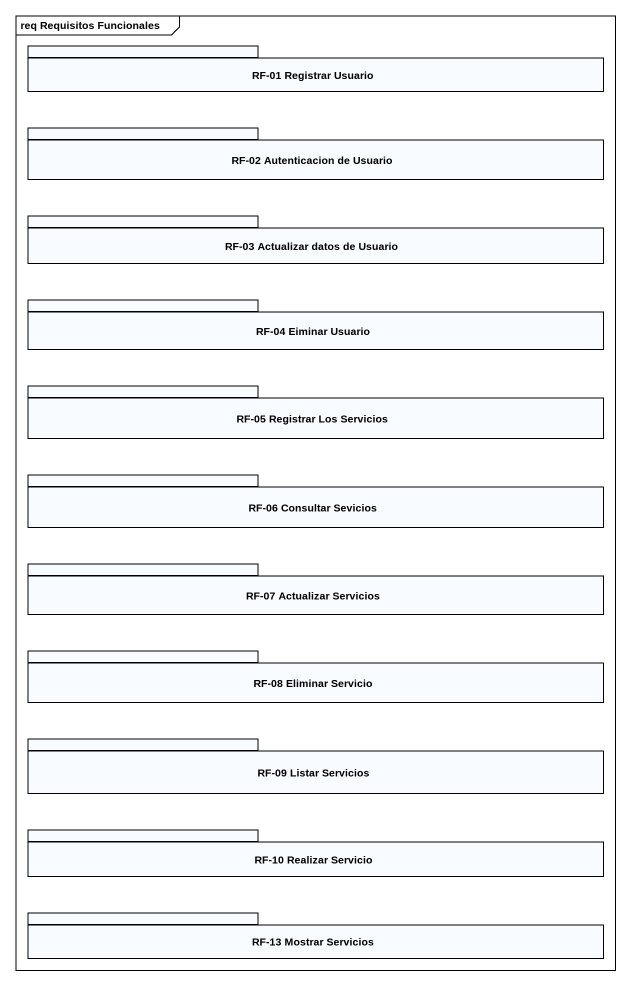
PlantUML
@startuml
mainframe req Requisitos Funcionales
package "RF-01 Registrar Usuario" as RF_01_Registrar_Usuario {
}
package "RF-02 Autenticacion de Usuario" as RF_02_Autenticacion_de {
}
package "RF-03 Actualizar datos de Usuario" as RF_03_Actualizar_datos_de {
}
package "RF-04 Eiminar Usuario" as RF_04_Eiminar_Usuario {
}
package "RF-05 Registrar Los Servicios" as RF_05_Registrar_Los {
}
package "RF-06 Consultar Sevicios" as RF_06_Consultar_Sevicios {
}
package "RF-07 Actualizar Servicios" as RF_07_Actualizar_Servicios {
}
package "RF-08 Eliminar Servicio" as RF_08_Eliminar_Servicio {
}
package "RF-09 Listar Servicios" as RF_09_Listar_Servicios {
}
package "RF-10 Realizar Servicio" as RF_10_Realizar_Servicio {
}
package "RF-13 Mostrar Servicios" as RF_13_Mostrar_Servicios {
}
@enduml
